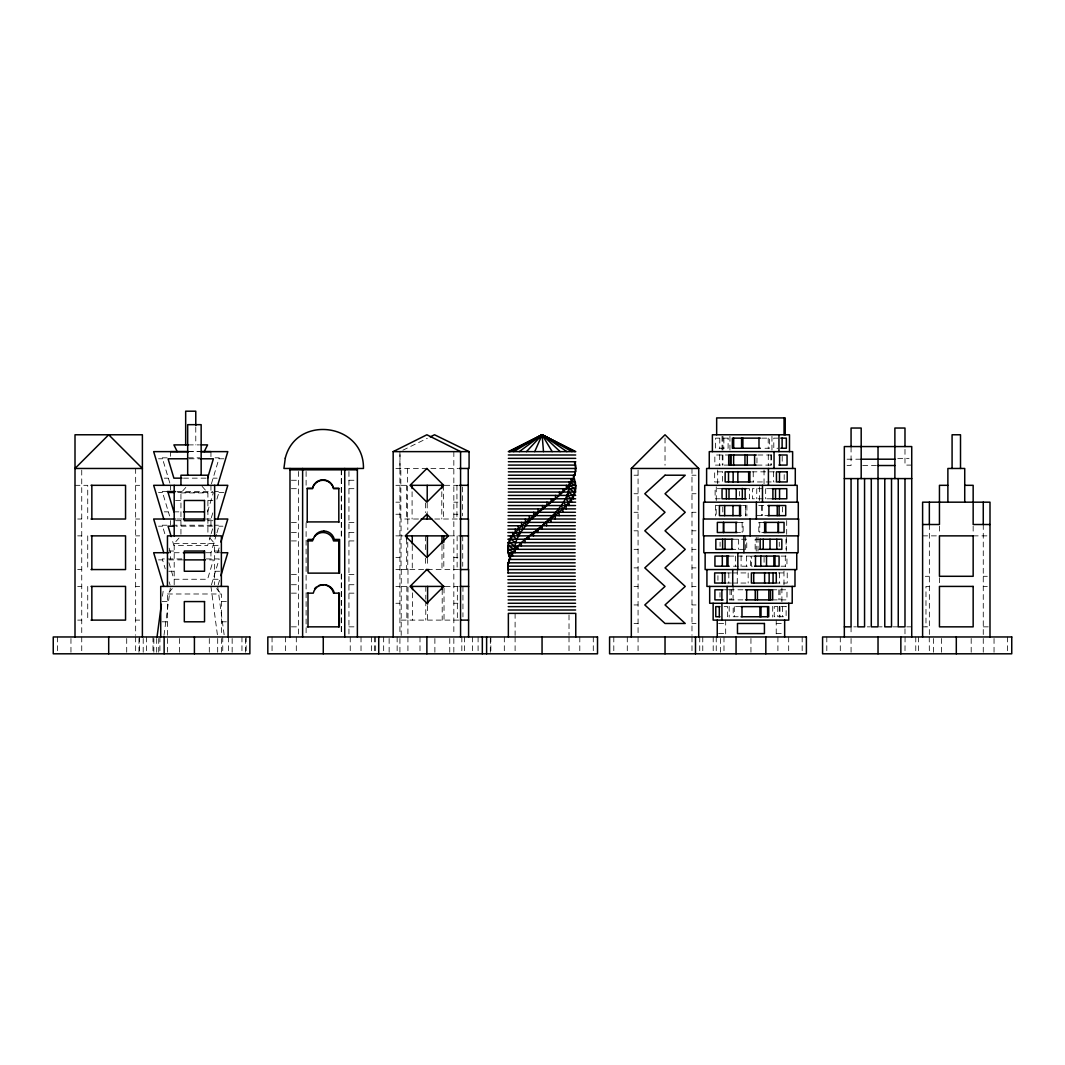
<?xml version="1.0" encoding="UTF-8"?>
<svg xmlns="http://www.w3.org/2000/svg" width="1065" height="1065" viewBox="0 0 1065 1065"><rect width="100%" height="100%" fill="white"/><g stroke="black" fill="none" stroke-linecap="round" stroke-linejoin="round"><path stroke-width="0.75" stroke-dasharray="5 3.75" d="M162.466 596.2L163.557 588.04M163.997 635.326L170.293 588.04M211.416 483.79L219.204 457.83L214.318 457.83M207.582 511.852L213.386 492.483L177.788 492.483M212.787 512.904L210.95 519.014L210.95 525.218M216.914 499.166L219.204 491.524L214.318 491.524M210.71 535.123L207.582 545.546L173.888 545.546L171.651 538.105M211.163 533.632L213.386 526.19L176.164 526.19M216.448 534.39L210.95 552.722L210.95 558.925M216.914 532.859L219.204 525.218L214.318 525.218M217.686 552.722L219.523 546.585M211.416 584.885L219.204 558.925L206.104 558.925M218.152 584.885L219.523 580.292M180.944 534.217L180.944 492.909L185.816 487.424M174.194 584.765L174.194 543.443L179.013 538.038M167.458 635.312L167.458 593.99L172.277 588.586M402.876 450.215L427.345 438.287M761.701 438.141L769.529 438.141L769.529 448.259L761.701 448.259M778.022 438.141L773.802 438.141L773.802 448.259L778.022 448.259M188.319 444.89L199.554 444.89M188.305 451.64L199.461 451.627M188.265 451.627L199.794 451.627M730.364 454.995L714.841 454.995L714.841 465.099L730.364 465.099M771.579 454.995L757.002 454.995L756.935 463.661M167.152 457.83L162.266 457.83L170.054 483.79M188.292 457.83L199.674 457.83M897.768 458.363L909.031 458.363M158.512 458.789L162.559 458.789M189.117 458.789L200.446 458.789M218.911 458.789L224.302 458.789M847.034 459.201L861.186 459.201M757.002 465.099L771.579 465.099M911.733 465.099L904.984 465.099L904.984 446.568M847.034 465.525L851.068 465.525L851.068 446.568M862.717 465.525L876.495 465.525M395.874 468.467L458.363 468.467M751.957 471.835L775.094 471.835M634.021 475.216L638.068 475.216M691.984 475.216L696.031 475.216M164.316 478.158L168.363 478.158M183.513 478.158L205.971 478.158M213.107 478.158L217.14 478.158M291.384 480.262L298.4 480.262M348.947 480.262L355.976 480.262M748.668 481.952L775.094 481.952M75.003 485.321L87.729 485.321L87.729 519.014M135.654 485.321L139.701 485.321M395.874 485.321L399.921 485.321M400.839 485.321L409.279 485.321M444.771 485.321L458.416 485.321M291.384 488.689L298.4 488.689M348.947 488.689L355.976 488.689M722.336 488.689L715.121 488.689L715.121 498.793L720.899 498.793M746.179 488.689L749.48 488.689L749.48 498.793L746.179 498.793M771.606 488.689L752.409 488.689L752.409 498.793L771.606 498.793M167.152 491.524L162.266 491.524L169.601 515.966M176.91 491.524L212.694 491.524M158.512 492.483L162.559 492.483M218.911 492.483L224.302 492.483M180.944 492.909L207.901 492.909L207.901 534.217M634.021 493.747L638.068 493.747M691.984 493.747L696.031 493.747M175.552 500.483L180.944 500.483M207.901 500.483L213.293 500.483M395.874 502.174L399.921 502.174M453.836 502.174L457.87 502.174M721.125 505.542L716.186 505.542L716.186 515.646M742.518 505.542L745.766 505.542L745.766 515.646L742.518 515.646M758.759 505.542L767.492 505.542M164.316 511.852L168.363 511.852M173.888 511.852L181.902 511.852M634.021 512.278L638.068 512.278M691.984 512.278L696.031 512.278M395.874 514.249L399.921 514.249M453.836 514.249L457.87 514.249M756.137 515.646L767.492 515.646M77.692 519.014L81.739 519.014M135.654 519.014L139.701 519.014M176.723 519.014L181.835 519.014M206.104 519.014L212.973 519.014M418.492 519.014L400.839 519.014L400.839 468.467M434.76 519.014L458.589 519.014M175.552 520.705L180.944 520.705M207.901 520.705L213.293 520.705M291.384 522.382L298.4 522.382M348.947 522.382L355.976 522.382M738.245 522.382L743.09 522.382L743.09 532.5L738.245 532.5M763.192 522.382L758.812 522.382L758.812 532.5L763.192 532.5M167.152 525.218L162.266 525.218L165.474 535.908M172.131 525.218L212.694 525.218M158.512 526.19L162.559 526.19M218.911 526.19L222.958 526.19M634.021 530.809L638.068 530.809M691.984 530.809L696.031 530.809M291.384 532.5L298.4 532.5M348.947 532.5L355.976 532.5M77.692 535.868L81.739 535.868M135.654 535.868L139.701 535.868M395.874 535.868L399.921 535.868M401.026 535.868L403.089 535.868M449.63 535.868L458.602 535.868M922.61 535.868L939.45 535.868M973.157 535.868L989.997 535.868M732.813 539.236L746.751 539.236L746.751 549.34L732.813 549.34M758.906 539.236L755.152 539.236L755.152 549.34L758.906 549.34M291.384 540.927L298.4 540.927M348.947 540.927L355.976 540.927M174.194 543.443L214.637 543.443L214.637 584.765M213.107 545.546L219.843 545.546M634.021 549.34L638.068 549.34M691.984 549.34L696.031 549.34M168.803 551.031L174.194 551.031M214.637 551.031L220.029 551.031M165.408 552.722L181.835 552.722M206.104 552.722L219.563 552.722M728.846 556.09L750.479 556.09L750.479 566.194L726.902 566.194M754.14 556.09L751.411 556.09L751.411 566.194L754.14 566.194M781.058 556.09L786.955 556.09L786.955 566.194L781.058 566.194M395.874 557.488L399.921 557.488M453.836 557.488L457.87 557.488M181.835 558.925L162.266 558.925L165.235 568.817M158.512 559.884L162.559 559.884M182.634 559.884L168.07 559.884L173.888 579.254L207.582 579.254L213.386 559.884L206.916 559.884M634.021 567.885L638.068 567.885M691.984 567.885L696.031 567.885M77.692 569.562L81.739 569.562M135.654 569.562L139.701 569.562M395.874 569.562L399.921 569.562M458.602 569.562L401.026 569.562L401.066 519.014M168.803 571.253L174.194 571.253M214.637 571.253L220.029 571.253M726.53 572.93L731.282 572.93M732.148 572.93L748.841 572.93M778.395 572.93L787.235 572.93L787.235 583.048L776.918 583.048M291.384 574.621L298.4 574.621M348.947 574.621L355.976 574.621M925.299 576.298L929.346 576.298M983.261 576.298L987.308 576.298M213.107 579.254L219.843 579.254M726.53 583.048L731.282 583.048M732.148 583.048L748.841 583.048M291.384 584.725L298.4 584.725M348.947 584.725L355.976 584.725M77.692 586.416L81.739 586.416M135.654 586.416L139.701 586.416M395.874 586.416L399.921 586.416M401.239 586.416L408.96 586.416M445.17 586.416L458.283 586.416M634.021 586.416L638.068 586.416M691.984 586.416L696.031 586.416M929.346 586.416L925.978 586.416L925.978 626.846M983.261 586.416L987.308 586.416M724.44 589.784L728.633 589.784M729.206 589.784L744.408 589.784M771.872 589.784L786.982 589.784L786.982 599.888L771.872 599.888M291.384 593.152L298.4 593.152M348.947 593.152L355.976 593.152M167.458 593.99L221.374 593.99L221.374 635.312M729.206 599.888L744.408 599.888M162.066 601.579L167.458 601.579M221.374 601.579L226.765 601.579M395.874 603.269L399.921 603.269M453.836 603.269L457.87 603.269M634.021 604.947L638.068 604.947M691.984 604.947L696.031 604.947M724.133 606.637L727.648 606.637L727.648 616.741L724.133 616.741M740.574 606.637L733.186 606.637L733.186 616.741L740.574 616.741M77.692 620.11L81.739 620.11M135.654 620.11L139.701 620.11M401.186 620.11L458.722 620.11M162.066 621.8L167.458 621.8M221.374 621.8L226.765 621.8M634.021 623.478L638.068 623.478M691.984 623.478L696.031 623.478M718.649 623.478L725.678 623.478M776.225 623.478L783.241 623.478M291.384 626.846L298.4 626.846M348.947 626.846L355.976 626.846M853.771 626.846L856.46 626.846M867.243 626.846L869.945 626.846M879.384 626.846L882.073 626.846M892.856 626.846L898.248 626.846M911.733 626.846L904.984 626.846L904.984 635.512M922.61 626.846L929.346 626.846M983.261 626.846L989.997 626.846M718.649 633.595L725.678 633.595M776.225 633.595L783.241 633.595M202.084 486.372L207.901 492.909M209.818 538.038L214.637 543.443M216.568 588.586L221.374 593.99M169.135 548.129L170.52 552.722L170.52 558.925M169.135 581.836L170.054 584.885M217.686 586.416L224.209 635.326M210.95 586.416L217.473 635.326M195.774 427.238L195.787 444.89M1007.517 636.963L1007.517 652.273M994.044 638.494L994.044 652.273M983.261 524.513L983.261 635.299M983.261 638.494L983.261 653.803M973.157 526.137L973.157 534.244M971.187 638.494L971.187 652.273M941.42 638.494L941.42 652.273M939.45 526.137L939.45 534.244M939.45 577.749L939.45 584.965M933.486 638.494L933.486 652.273M929.346 524.513L929.346 635.299M929.252 636.963L929.346 653.803M918.562 636.963L918.562 652.273M915.767 636.963L915.767 652.273M905.077 636.963L904.984 653.803M851.068 626.846L851.068 635.512M851.068 638.494L851.068 653.803M840.285 636.963L840.285 652.273M826.813 636.963L826.813 652.273M802.171 636.963L802.171 652.273M788.686 636.963L788.686 652.273M786.689 520.545L786.689 534.337M786.303 537.399L786.303 551.191M786.05 539.236L786.05 549.34M785.304 555.784L785.304 566.5M784.199 474.604L784.199 480.728M783.973 571.093L783.973 584.885M782.469 506.98L782.469 514.209M782.602 606.637L782.602 616.741M782.203 456.219L782.203 463.874M781.896 587.947L781.896 601.725M780.006 589.784L780.006 599.888M779.966 606.331L779.966 617.048M779.46 572.93L779.46 583.048M779.287 542.125L779.287 546.452M779.3 606.331L779.3 617.048M778.848 589.784L778.848 599.888M777.903 636.963L777.903 652.273M777.769 606.637L777.769 616.741M776.225 620.11L776.225 635.432M773.39 471.835L773.39 481.952M772.711 606.331L772.711 617.048M771.952 436.304L771.952 450.096M771.526 454.995L771.526 465.099M770.874 454.995L770.874 465.099M768.278 454.688L768.278 465.405M768.211 438.141L768.211 448.259M765.668 488.689L765.668 498.793M764.084 557.314L764.084 564.969M764.044 469.998L764.044 483.79M762.34 505.542L762.34 515.646M761.382 505.542L761.382 515.646M759.771 522.382L759.771 532.5M759.598 486.851L759.598 500.643M757.987 537.399L757.987 551.191M756.749 488.689L756.749 498.793M756.23 537.399L756.23 551.191M753.235 471.835L753.235 481.952M750.945 638.494L750.945 652.273M748.163 572.93L748.163 583.048M746.898 505.236L746.898 515.953M746.405 556.09L746.405 566.194M745.66 535.868L745.66 551.191M745.553 505.236L745.553 515.953M742.132 522.382L742.132 532.5M741.094 555.784L741.094 566.5M739.416 491.444L739.416 496.037M738.644 539.236L738.644 549.34M737.273 569.562L737.273 584.885M735.383 556.09L735.383 566.194M734.291 606.637L734.291 616.741M733.079 586.416L733.079 601.725M731.389 589.784L731.389 599.888M729.938 436.304L729.938 450.096M730.031 589.784L730.031 599.888M729.192 606.331L729.192 617.048M728.819 572.93L728.819 583.048M725.678 620.11L725.678 635.432M723.987 636.963L723.987 652.273M723.88 438.141L723.88 448.259M722.935 436.304L722.935 450.096M722.935 454.995L722.935 465.099M722.776 506.98L722.776 514.209M722.27 454.995L722.27 465.099M722.03 436.304L722.03 450.096M720.473 638.494L720.473 652.273M720.073 542.125L720.073 546.452M719.993 592.539L719.993 597.132M719.78 438.141L719.78 448.259M719.687 454.688L719.687 465.405M717.93 575.686L717.93 580.292M717.69 469.998L717.69 483.79M716.266 486.851L716.266 500.643M716.239 636.963L716.239 652.273M715.44 505.236L715.44 515.953M713.204 636.963L713.204 652.273M702.767 636.963L702.767 652.273M699.732 636.963L699.732 652.273M691.984 468.467L691.984 635.312M691.984 636.963L691.984 652.273M665.026 437.981L665.026 465.259M638.068 470.118L638.068 635.312M638.068 636.963L638.068 652.273M627.285 636.963L627.285 652.273M613.799 636.963L613.799 652.273M593.285 636.963L593.285 652.273M579.799 636.963L579.799 652.273M569.016 614.944L569.016 635.392M569.016 636.963L569.016 652.273M515.101 613.373L515.101 635.392M515.101 636.963L515.101 652.273M504.317 636.963L504.317 652.273M490.845 636.963L490.845 652.273M490.326 638.494L490.326 652.273M478.092 636.963L478.092 652.273M472.62 636.963L472.62 652.273M464.62 636.963L464.62 652.273M462.942 586.416L462.942 616.901M462.543 486.931L462.543 515.806M462.729 535.868L462.729 566.354M461.837 636.963L461.837 652.273M457.338 586.416L457.338 620.11M457.125 535.868L457.125 569.562M456.938 485.321L456.938 519.014M453.836 451.627L453.836 635.312M453.836 638.494L453.836 653.803M449.763 638.494L449.763 652.273M444.025 588.013L444.025 620.11M443.812 543.895L443.812 569.562M443.626 485.321L443.626 519.014M442.201 589.624L442.201 620.11M441.988 545.493L441.988 569.562M441.802 491.737L441.802 519.014M434.879 638.494L434.879 652.273M427.611 605.665L427.611 620.11M427.398 558.326L427.398 566.354M427.211 502.973L427.211 512.598M425.787 586.416L425.787 599.249M425.787 600.86L425.787 620.11M425.574 535.868L425.574 551.91M425.574 558.326L425.574 566.354M425.388 502.973L425.388 512.598M419.996 636.963L419.996 652.273M412.488 592.832L412.488 620.11M412.262 545.493L412.262 569.562M412.088 491.737L412.088 519.014M407.975 569.562L407.975 620.11M407.802 519.014L407.802 529.744M407.749 542.285L407.749 569.562M407.922 620.11L407.922 635.432M407.922 636.963L407.922 652.273M407.576 468.467L407.576 519.014M406.87 586.416L406.87 620.11M406.657 539.076L406.657 569.562M406.471 485.321L406.471 519.014M401.239 569.562L401.186 635.432M400.001 454.688L400.001 468.467M399.921 451.627L399.921 635.312M399.921 638.494L399.921 653.803M397.139 636.963L397.139 652.273M389.138 638.494L389.138 652.273M383.666 636.963L383.666 652.273M375.652 636.963L375.652 652.273M374.494 636.963L374.494 652.273M371.432 636.963L371.432 652.273M361.022 636.963L361.022 652.273M350.239 636.963L350.239 652.273M348.947 471.476L348.947 635.312M341.572 469.825L341.572 537.665M341.572 574.075L341.572 635.312M341.253 469.825L341.253 537.665M341.253 574.075L341.253 635.312M306.108 471.476L306.108 488.023M306.108 522.769L306.108 635.312M298.4 471.476L298.4 635.312M296.31 636.963L296.31 652.273M285.526 636.963L285.526 652.273M272.054 636.963L272.054 652.273M246.161 636.963L246.161 652.273M245.642 638.494L245.642 653.803M241.955 636.963L241.955 652.273M232.157 638.494L232.157 653.803M228.469 636.963L228.469 652.273M222.745 636.963L222.745 652.273M221.374 638.494L221.374 653.803M217.686 638.494L217.686 652.273M210.95 451.627L210.95 457.857M210.95 485.321L210.95 491.524M209.299 638.494L209.299 652.273M179.532 638.494L179.532 653.803M170.52 451.627L170.52 456.299M170.52 485.321L170.52 489.98M170.52 520.572L170.52 525.218M167.458 638.494L167.458 653.803M159.923 636.963L159.923 652.273M158.725 638.494L158.725 652.273M156.675 638.494L156.675 653.803M153.853 638.494L153.853 652.273M152.987 636.963L152.987 652.273M146.438 636.963L146.438 652.273M143.203 638.494L143.203 653.803M139.515 636.963L139.515 652.273M138.969 638.494L138.969 652.273M135.654 468.467L135.654 635.312M135.654 636.963L135.654 652.273M126.708 638.494L126.708 652.273M87.729 535.868L87.729 569.562M87.729 586.416L87.729 620.11M81.739 470.118L81.739 635.312M81.739 636.963L81.739 652.273M70.956 638.494L70.956 652.273M57.483 636.963L57.483 652.273M728.101 438.141L715.56 438.141L715.56 448.259L728.101 448.259L728.101 438.141M722.403 471.835L714.668 471.835L714.668 481.952L722.403 481.952L722.403 471.835M786.116 606.637L774.242 606.637L774.242 616.741L786.116 616.741L786.116 606.637"/><path stroke-width="1.5" d="M514.728 551.59L514.754 549.34M508.085 566.194L508.138 562.826L575.18 562.826M575.167 552.722L508.018 552.722L508.072 549.34L513.383 552.043M568.59 488.689L568.963 485.321L575.233 488.689L575.699 485.321L508.325 485.321M157.034 636.963L161.387 604.348M508.364 475.216L574.794 475.216L575.26 471.835M575.18 549.34L507.792 549.34L508.418 545.972L514.528 549.34L515.034 545.972M559.178 515.646L558.632 508.91L555.611 512.278L555.145 515.646L562.826 508.91L562.826 512.278M508.418 562.826L509.043 559.458L575.18 559.458M525.404 519.014L525.577 525.764L528.653 522.382L529.491 515.646M567.938 492.057L568.79 488.689L574.421 492.057L575.486 488.689L575.486 492.057M515.766 542.604L514.821 545.972L509.336 542.604L508.151 545.972L508.151 542.604M207.582 478.158L213.386 458.789L200.446 458.789M217.686 485.321L227.804 451.627L201.245 451.627M217.686 519.014L227.804 485.321L153.666 485.321L163.77 519.014M220.908 541.992L227.804 519.014L214.424 519.014M220.908 575.686L227.804 552.722L221.214 552.722M508.351 478.584L573.463 478.584L574.514 475.216M509.283 559.458L510.454 556.09L510.454 559.458M566.886 495.425L568.164 492.057L573.116 495.425L574.714 492.057L574.714 495.425M516.951 539.236L515.567 542.604L510.814 539.236L509.07 542.604L509.07 539.236M534.736 451.627L542.112 434.773L575.779 451.627L508.311 451.627L542.112 434.773L574.994 451.627M573.196 478.584L571.599 481.952L571.599 478.584M204.214 451.627L207.582 444.89L201.165 444.89M565.382 498.793L567.073 495.425L571.253 498.793L573.356 495.425L573.356 498.793M510.774 556.09L512.505 552.722L512.505 556.09M528.666 522.382L533.765 515.646L521.557 525.764L521.557 522.382M563.478 502.174L565.555 498.793L568.87 502.174L571.466 498.793L571.466 502.174M571.359 481.952L569.256 485.321L569.256 481.952M520.678 532.5L516.778 539.236L512.837 535.868L510.588 539.236L510.588 535.868M512.784 552.722L515.034 549.34L515.034 552.722M561.175 505.542L563.611 502.174L565.994 505.542L569.043 502.174L569.043 505.542M549.167 519.014L546.691 522.382L529.372 535.868L535.083 532.5L552.575 515.646L551.058 519.014L551.044 522.382M525.764 525.764L520.519 532.5L518.429 529.132L515.26 532.5L515.26 529.132M515.234 549.34L517.949 545.972L517.949 549.34M558.513 508.91L561.268 505.542L562.693 508.91L566.127 505.542L566.127 508.91M566.061 488.689L559.484 495.425L559.484 492.057M526.483 451.627L542.112 434.773L556.729 442.428M518.162 545.972L521.317 542.604L521.317 545.972M552.469 515.646L555.69 512.278M631.319 636.963L631.319 468.467L665.026 434.773L698.72 468.467L698.72 636.963M531.941 519.014L545.839 505.542M521.504 542.604L525.032 539.236L525.032 542.604M542.058 525.764L545.586 522.382L575.393 522.382M539.702 437.023L542.112 434.773L571.958 451.627M538.797 512.278L546.838 505.542L542.365 508.91M559.298 495.425L551.377 502.174L551.377 498.793M519.281 451.627L542.112 434.773L547.809 438.141M536.893 438.314L542.112 434.773L566.899 451.627M538.584 529.132L533.565 532.5L533.472 535.868M548.582 503.852L551.204 502.174L546.971 505.542L546.971 502.174M513.649 451.627L542.112 434.773L545.919 437.582M550.658 501.495L555.398 498.793L555.544 495.425M526.483 443.599L542.112 434.773L560.15 451.627M527.774 537.892L525.245 539.236L529.079 535.868L529.079 539.236M509.949 451.627L542.112 434.773L552.163 451.627M509.23 451.627L542.112 434.773L543.496 451.627M393.171 636.963L393.171 451.627L426.879 434.773L460.573 451.627L460.573 636.963M430.22 436.876L434.533 434.773L469.079 451.627L469.079 468.467L459.428 468.467M560.137 493.401L562.906 492.057L562.999 488.689M323.8 584.725L321.404 585.005A10.796 10.796 0 0 0 313.27 593.152L307.226 593.152M760.383 438.141L732.361 438.141L732.361 448.259L760.383 448.259M780.791 438.141L786.343 438.141L786.343 448.259L780.791 448.259M188.319 444.89L173.888 444.89L177.256 451.627L188.359 451.627L153.666 451.627L163.77 485.321M170.52 451.653L176.99 451.653M201.045 451.627L210.95 451.627M393.171 451.627L469.079 451.627M508.311 454.995L575.686 454.995M756.296 454.995L728.7 454.995L728.7 465.099L756.296 465.099M778.954 454.995L787.062 454.995L787.062 465.099L778.954 465.099M508.364 458.363L575.726 458.363M187.493 458.789L168.07 458.789L173.888 478.158L181.902 478.158M861.186 459.201L894.88 459.201M508.364 461.731L575.726 461.731M508.351 465.099L575.726 465.099L575.726 468.467L508.351 468.467M878.026 465.525L894.88 465.525M631.319 468.467L698.72 468.467M289.986 469.825L357.374 469.825M508.364 471.835L575.553 471.835L575.553 468.467M749.933 471.835L725.145 471.835L725.145 481.952L749.933 481.952M844.332 478.584L911.733 478.584M508.351 481.952L575.326 481.952L575.433 485.321L570.015 482.618M91.018 485.321L125.55 485.321L125.55 519.014L91.018 519.014M410.717 485.321L443.626 485.321M459.707 485.321L468.241 485.321M947.877 485.321L939.45 485.321L939.45 524.513L922.61 524.513M964.73 485.321L973.157 485.321L973.157 524.513L989.997 524.513M307.226 488.689L312.498 488.689A10.796 10.796 0 0 1 323.028 480.262L325.437 480.541A10.796 10.796 0 0 1 333.558 488.689L338.816 488.689M508.325 488.689L575.699 488.689L575.699 485.321M746.179 488.689L722.043 488.689L722.043 498.793L746.179 498.793M772.218 488.689L786.782 488.689L786.782 498.793L772.218 498.793M167.152 491.524L175.366 491.524M508.285 492.057L575.659 492.057M174.554 492.483L168.07 492.483L173.888 511.852M508.285 495.425L575.659 495.425M508.218 498.793L575.606 498.793M508.218 502.174L575.606 502.174M508.151 505.542L575.539 505.542M740.894 505.542L719.421 505.542L719.421 515.646L740.894 515.646M767.865 505.542L785.717 505.542L785.717 515.646L767.865 515.646M508.151 508.91L575.539 508.91M183.513 511.852L204.374 511.852M508.072 512.278L575.459 512.278M508.072 515.646L575.459 515.646M175.206 519.014L153.666 519.014L163.77 552.722M183.313 519.014L204.733 519.014M421.168 519.014L431.857 519.014M459.92 519.014L468.454 519.014L468.36 569.562M508.005 519.014L575.393 519.014M307.226 521.917L338.816 521.917M508.005 522.382L545.373 522.382M737.233 522.382L717.344 522.382L717.344 532.5L737.233 532.5M763.658 522.382L784.053 522.382L784.053 532.5L763.658 532.5M507.938 525.764L575.313 525.764M174.554 526.19L168.07 526.19L171.199 536.614M507.938 529.132L575.313 529.132M507.872 532.5L575.26 532.5M91.018 535.868L125.55 535.868L125.55 569.562L91.018 569.562M405.579 535.868L448.605 535.868M459.92 535.868L468.454 535.868M507.872 535.868L575.26 535.868M507.819 539.236L575.207 539.236M732.813 539.236L715.84 539.236L715.84 549.34L732.813 549.34M759.784 539.236L781.83 539.236L781.83 549.34L759.784 549.34M307.226 540.927L312.498 540.927A10.796 10.796 0 0 1 313.283 538.637M507.819 542.604L575.207 542.604M575.18 545.972L507.792 545.972L508.018 552.722M168.496 552.722L153.666 552.722L163.77 586.416M183.313 552.722L204.733 552.722M511.12 554.066L508.298 552.722L508.817 556.09L575.167 556.09M728.846 556.09L714.934 556.09L714.934 566.194L728.846 566.194M754.553 556.09L779.074 556.09L779.074 566.194L754.553 566.194M184.258 559.884L205.305 559.884M575.207 569.562L507.819 569.562L507.819 566.194L575.207 566.194M426.213 569.562L429.128 569.562M460.107 569.562L468.64 569.562L468.587 636.963M507.859 572.93L575.26 572.93M725.385 572.93L714.655 572.93L714.655 583.048L725.385 583.048M507.859 576.298L575.26 576.298M507.925 579.679L575.313 579.679M507.925 583.048L575.313 583.048M91.018 586.416L125.55 586.416L125.55 620.11L91.018 620.11M410.997 586.416L444.025 586.416M460.107 586.416L468.64 586.416M507.992 586.416L575.393 586.416M507.992 589.784L575.393 589.784M723.042 589.784L714.908 589.784L714.908 599.888L723.042 599.888M745.487 589.784L772.684 589.784L772.684 599.888L745.487 599.888M508.072 593.152L575.459 593.152M508.072 596.52L575.459 596.52M508.138 599.888L575.539 599.888M508.138 603.269L575.539 603.269M508.205 606.637L575.606 606.637M719.953 606.637L715.773 606.637L715.773 616.741L719.953 616.741M741.054 606.637L768.717 606.637L768.717 616.741L741.054 616.741M508.205 610.005L575.606 610.005M460.36 620.11L468.587 620.11M307.226 626.846L339.349 626.846L339.349 593.152L333.558 593.152A10.796 10.796 0 0 0 325.437 585.005M844.332 626.846L851.068 626.846L851.068 478.584M570.773 479.929L575.06 481.952L574.381 478.584M559.658 443.959L566.966 447.793M574.488 462.849L575.326 465.099L575.326 461.731M522.928 529.132L521.797 525.764L518.256 529.132L518.256 525.764M509.137 556.09L509.869 558.326M575.02 465.099L575.726 468.467M507.819 566.194L508.338 569.562M575.446 468.467L575.553 471.835M195.774 425.627L195.774 411.197L185.669 411.197L185.669 444.89M989.997 636.963L989.997 502.174L922.61 502.174L922.61 636.963M983.261 502.174L983.261 524.513M964.73 502.174L964.73 468.467L947.877 468.467L947.877 502.174M960.51 468.467L960.51 434.773L952.083 434.773L952.083 468.467M956.303 636.963L956.303 653.803M929.346 502.174L929.346 524.513M911.733 636.963L911.733 446.568L844.332 446.568L844.332 636.963M904.984 446.568L904.984 428.037L894.88 428.037L894.88 478.584M904.984 478.584L904.984 626.846L898.248 626.846L898.248 478.584M900.857 636.963L900.857 653.803M891.511 478.584L891.511 626.846L884.775 626.846L884.775 478.584M878.026 446.568L878.026 626.846L871.29 626.846L871.29 478.584M878.026 636.963L878.026 653.803M864.554 478.584L864.554 626.846L857.818 626.846L857.818 478.584M861.186 478.584L861.186 428.037L851.068 428.037L851.068 446.568M798.297 519.014L798.297 502.174L703.592 502.174L703.592 519.014M798.084 535.868L798.084 552.722L703.819 552.722L703.819 535.868M797.192 502.174L797.192 485.321L704.711 485.321L704.711 502.174M796.753 552.722L796.753 569.562L705.136 569.562L705.136 552.722M795.289 485.321L795.289 468.467L706.614 468.467L706.614 485.321M794.983 569.562L794.983 586.416L706.92 586.416L706.92 569.562M792.626 468.467L792.626 451.627L709.263 451.627L709.263 468.467M792.214 586.416L792.214 603.269L709.676 603.269L709.676 586.416M789.498 451.627L789.498 434.773L712.392 434.773L712.392 451.627M788.752 603.269L788.752 620.11L713.137 620.11L713.137 603.269M785.225 434.773L785.225 417.919L716.665 417.919L716.665 434.773M784.652 620.11L784.652 636.963M784.053 417.919L784.053 434.773M782.123 438.141L782.123 448.259M779.62 454.995L779.62 465.099M779.5 471.835L779.5 481.952M779.553 488.689L779.553 498.793M778.954 434.773L778.954 451.627M779.114 505.542L779.114 515.646M778.488 522.382L778.488 532.5M778.195 522.382L778.195 532.5M777.237 505.542L777.237 515.646M776.811 539.236L776.811 549.34M775.52 488.689L775.52 498.793M774.987 556.09L774.987 566.194M774.055 451.627L774.055 468.467M773.882 556.09L773.882 566.194M773.07 572.93L773.07 583.048M772.897 488.689L772.897 498.793M770.514 589.784L770.514 599.888M770.022 539.236L770.022 549.34M769.143 572.93L769.143 583.048M768.93 505.542L768.93 515.646M768.823 589.478L768.823 600.194M768.411 468.467L768.411 485.321M767.612 606.637L767.612 616.741M766.52 556.09L766.52 566.194M765.828 522.382L765.828 532.5M765.828 636.963L765.828 653.803M764.657 522.382L764.657 532.5M764.63 572.624L764.63 583.354M763.246 539.236L763.246 549.34M762.473 485.321L762.473 502.174M761.009 606.637L761.009 616.741M760.796 555.784L760.796 566.5M760.157 539.236L760.157 549.34M759.917 606.637L759.917 616.741M758.986 438.141L758.986 448.259M757.428 589.784L757.428 599.888M756.35 502.174L756.35 519.014M755.498 556.09L755.498 566.194M755.245 589.784L755.245 599.888M754.619 454.995L754.619 465.099M753.727 572.93L753.727 583.048M750.119 519.014L750.119 535.868M749.866 471.835L749.866 481.952M748.668 471.835L748.668 481.952M747.284 454.995L747.284 465.099M746.645 589.784L746.645 599.888M745.141 488.689L745.141 498.793M744.954 454.995L744.954 465.099M743.902 535.868L743.902 552.722M742.904 438.141L742.904 448.259M742.305 488.382L742.305 499.099M741.986 606.637L741.986 616.741M741.586 438.141L741.586 448.259M740.521 505.542L740.521 515.646M739.563 505.542L739.563 515.646M737.845 471.529L737.845 482.259M737.819 552.722L737.819 569.562M736.221 488.689L736.221 498.793M736.075 522.382L736.075 532.5M736.061 636.963L736.061 653.803M733.678 438.141L733.678 448.259M733.625 454.688L733.625 465.405M733.146 471.835L733.146 481.952M732.973 505.542L732.973 515.646M732.707 569.562L732.707 586.416M731.881 539.236L731.881 549.34M731.029 454.995L731.029 465.099M730.364 454.995L730.364 465.099M729.006 488.689L729.006 498.793M728.513 471.835L728.513 481.952M728.007 556.09L728.007 566.194M727.115 586.416L727.115 603.269M726.902 556.09L726.902 566.194M726.383 488.689L726.383 498.793M725.079 539.236L725.079 549.34M724.972 572.93L724.972 583.048M724.666 505.542L724.666 515.646M723.694 522.382L723.694 532.5M723.401 522.382L723.401 532.5M722.616 539.236L722.616 549.34M722.443 572.93L722.443 583.048M722.31 556.09L722.31 566.194M721.937 603.269L721.937 620.11M721.884 589.784L721.884 599.888M719.301 606.637L719.301 616.741M717.251 620.11L717.251 636.963M695.498 636.963L695.498 653.803M665.026 636.963L665.026 653.803M575.766 636.963L575.766 613.373L508.364 613.373L508.364 636.963M575.326 481.952L575.326 485.321M574.794 471.835L574.794 475.216M573.463 475.216L573.463 478.584M568.963 488.689L568.963 485.321L566.38 488.689L566.38 485.321M568.79 488.689L568.79 490.938M568.164 492.057L568.164 495.425M567.073 495.425L567.073 497.674M555.278 519.014L555.278 515.646L546.691 522.382L546.558 525.764M542.484 505.542L542.484 508.91L533.672 515.646L533.672 512.278M542.271 529.132L542.271 525.764L537.905 529.132L537.838 532.5M542.058 636.963L542.058 653.803M538.051 508.91L538.051 512.278L535.296 515.646L535.296 513.397M518.482 533.618L518.482 535.868L515.46 532.5L512.704 535.868L512.704 532.5M514.528 545.972L514.528 549.34M509.043 559.458L509.043 562.826M508.817 552.722L508.817 556.09M508.138 562.826L508.138 566.194M508.098 569.562L508.098 572.93M486.612 636.963L486.612 653.803M482.325 636.963L482.325 653.803M468.241 468.467L468.187 519.014M443.812 535.868L443.812 542.285M442.201 586.416L442.201 589.624M441.988 535.868L441.988 543.895M441.802 485.321L441.802 488.529M427.611 586.416L427.611 604.068M427.398 535.868L427.398 556.729M427.211 485.321L427.211 501.362M427.211 514.209L427.211 519.014M426.879 636.963L426.879 653.803M412.488 586.416L412.488 589.624M412.262 535.868L412.262 543.895M412.088 485.321L412.088 488.529M406.657 535.868L406.657 539.076M378.727 636.963L378.727 653.803M357.374 468.467L357.374 636.963M344.74 468.467L344.74 636.963M338.816 522.382L338.816 488.209L333.558 488.209A10.796 10.796 0 0 0 325.437 480.062L323.028 479.796A10.796 10.796 0 0 0 312.498 488.209L307.226 488.209L307.226 522.382M338.816 573.01L338.816 540.927L333.558 540.927A10.796 10.796 0 0 0 325.437 532.766L323.028 532.5A10.796 10.796 0 0 0 314.574 536.574M338.816 593.152L338.816 626.846M323.267 636.963L323.267 653.803M308.011 593.152L308.011 626.846M302.62 468.467L302.62 636.963M289.986 468.467L289.986 636.963M228.11 636.963L228.11 586.416L160.722 586.416L160.722 636.963M221.374 586.416L221.374 535.868L167.458 535.868L167.458 586.416M214.637 485.321L214.637 535.868M207.901 485.321L207.901 475.216L180.944 475.216L180.944 485.321M201.152 475.216L201.152 424.669L187.68 424.669L187.68 475.216M194.416 636.963L194.416 653.803M174.194 485.321L174.194 535.868M164.143 636.963L164.143 653.803M142.391 636.963L142.391 434.773L75.003 434.773L75.003 636.963M108.697 636.963L108.697 653.803M91.843 485.321L91.843 519.014M91.843 535.868L91.843 569.562M91.843 586.416L91.843 620.11M334.33 593.152A10.796 10.796 0 0 0 326.209 585.005L323.028 584.725A10.796 10.796 0 0 0 318.329 585.803M314.574 588.812A10.796 10.796 0 0 1 316.278 587.095M285.274 458.176L283.916 468.467L363.445 468.467C364.376 423.218 296.07 414.218 285.274 458.176M108.697 434.773L75.003 468.467L142.391 468.467L108.697 434.773M426.879 468.467L410.025 485.321L426.879 502.174L443.719 485.321L426.879 468.467M426.879 514.249L405.259 535.868L426.879 557.488L448.485 535.868L426.879 514.249M426.879 569.562L410.025 586.416L426.879 603.269L443.719 586.416L426.879 569.562M665.026 475.216L644.804 493.747L665.026 512.278L644.804 530.809L665.026 549.34L644.804 567.885L665.026 586.416L644.804 604.947L665.026 623.478L685.234 623.478L665.026 604.947L685.234 586.416L665.026 567.885L685.234 549.34L665.026 530.809L685.234 512.278L665.026 493.747L685.234 475.216L665.026 475.216M323.8 531.009L321.404 531.289A10.796 10.796 0 0 0 313.27 539.436L308.011 539.436L308.011 573.13L339.602 573.13L339.602 539.436L334.33 539.436A10.796 10.796 0 0 0 326.209 531.289L323.8 531.009M787.221 471.835L776.425 471.835L776.478 481.952L787.221 481.952L787.221 471.835M204.533 500.483L184.312 500.483L184.312 520.705L204.533 520.705L204.533 500.483M798.604 519.014L703.299 519.014L703.299 535.868L798.604 535.868L798.604 519.014M973.157 535.868L939.45 535.868L939.45 576.298L973.157 576.298L973.157 535.868M204.533 551.031L184.312 551.031L184.312 571.253L204.533 571.253L204.533 551.031M776.292 572.93L751.397 572.93L751.397 583.048L776.292 583.048L776.292 572.93M973.157 586.416L939.45 586.416L939.45 626.846L973.157 626.846L973.157 586.416M204.533 601.579L184.312 601.579L184.312 621.8L204.533 621.8L204.533 601.579M764.43 623.478L737.473 623.478L737.473 633.595L764.43 633.595L764.43 623.478M249.862 636.963L53.25 636.963L53.25 653.803L249.862 653.803L249.862 636.963M597.518 636.963L267.821 636.963L267.821 653.803L597.518 653.803L597.518 636.963M806.391 636.963L609.579 636.963L609.579 653.803L806.391 653.803L806.391 636.963M1011.75 636.963L822.579 636.963L822.579 653.803L1011.75 653.803L1011.75 636.963"/></g></svg>
